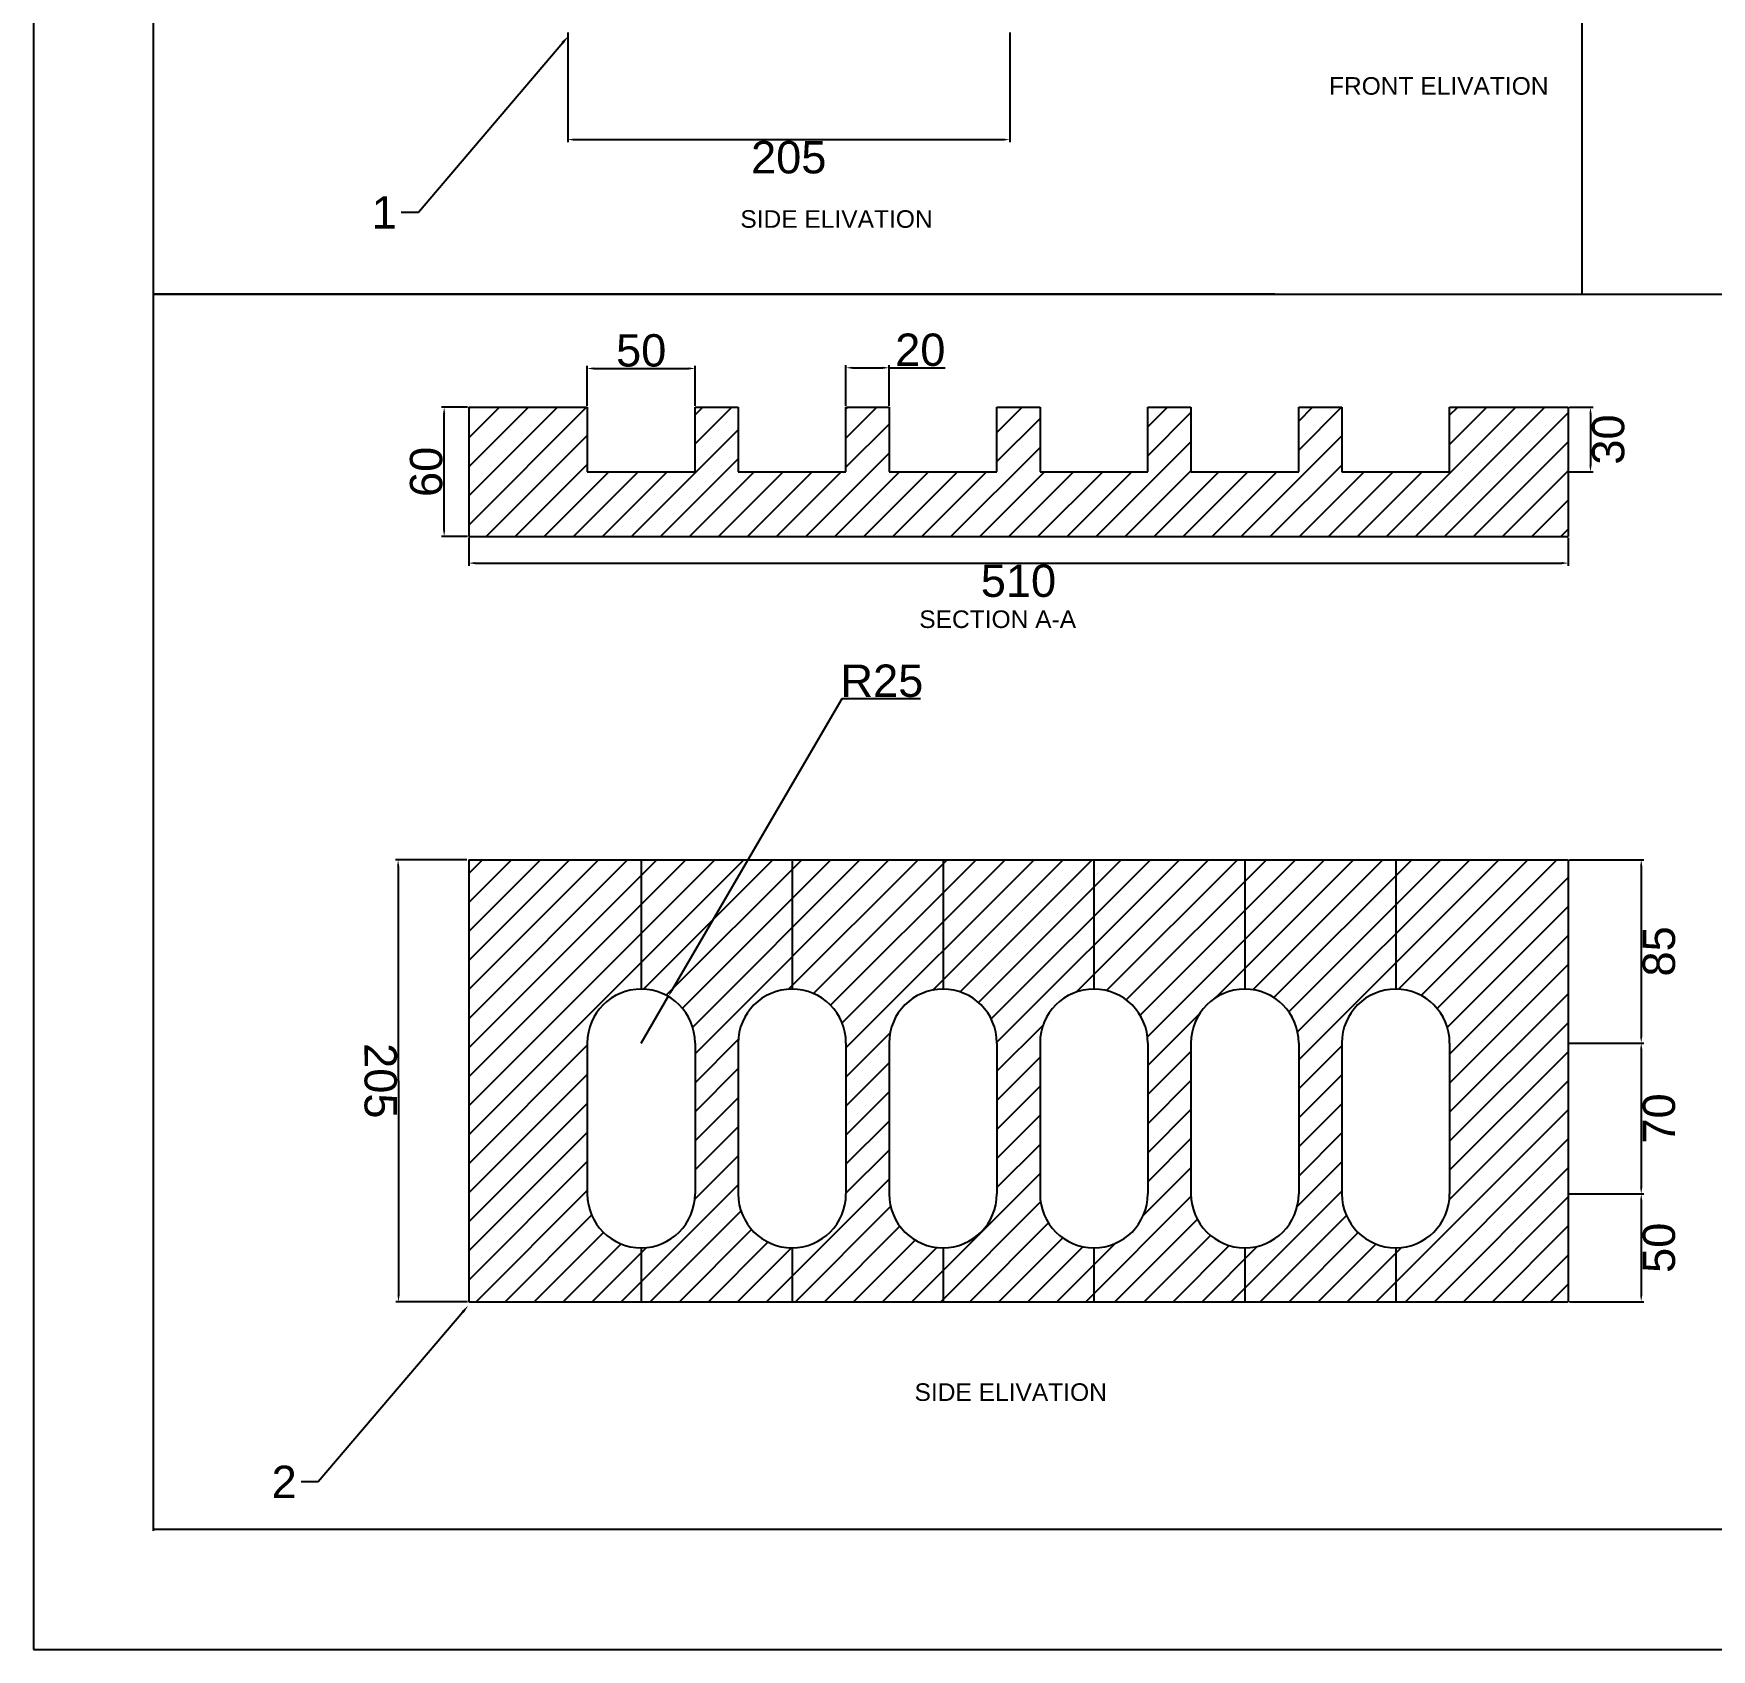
# Model space of a CAD drawing. Header units: millimetres. Extents: x -3009 to 55097, y -2803 to 5841.
# Drawn here: x 48607 to 49385, y -1701 to -952 of the extents above; entities that cross this region are included whole.
import ezdxf
from ezdxf import colors
from ezdxf.entities.mleader import LeaderData, LeaderLine
from ezdxf.math import Vec2, Vec3

# ---------------------------------------------------------------- set-up
doc = ezdxf.new("R2010")
doc.units = ezdxf.units.MM
doc.layers.add('DIM', color=10, linetype='Continuous')
doc.layers.add('HATCH 252', color=7, linetype='Continuous')
doc.layers.add('PDF_PDF_PDF_NAME PLATE', color=230, linetype='Continuous', true_color=0xff007f)
doc.styles.get("Standard").update_dxf_attribs({"font": 'arial.ttf', "height": 15})
doc.dimstyles.new('DIM', dxfattribs={"dimtxt": 15, "dimasz": 3, "dimexe": 1.25, "dimexo": 0.625, "dimtad": 2, "dimtoh": 1, "dimdec": 0, "dimtxsty": 'Standard', "dimcen": 2.5, "dimclrd": 1, "dimclre": 4, "dimclrt": 1, "dimadec": 0, "dimazin": 0, "dimtfac": 1, "dimtdec": 0, "dimtmove": 0, "dimatfit": 3, "dimfxl": 1, "dimtfillclr": 4, "dimarcsym": 0})

# ---------------------------------------------------------------- blocks, each defined once
blk = doc.blocks.new('*D231')
at = {"layer": 'Defpoints', "color": 0, "transparency": 16777216}
for p in [(48854.75, -950.63), (49059.75, -950.63), (49059.75, -1001.01)]:
    blk.add_point(p, dxfattribs=at)
at = {"layer": 'DIM', "color": 4, "lineweight": -2, "transparency": 16777216}
for p, q in [((48854.75, -951.26), (48854.75, -1002.26)), ((49059.75, -951.26), (49059.75, -1002.26))]:
    blk.add_line(p, q, dxfattribs=at)
at = {"layer": 'DIM', "color": 1, "lineweight": -2, "transparency": 16777216}
blk.add_line((48857.75, -1001.01), (49056.75, -1001.01), dxfattribs=at)
at = {"layer": 'DIM', "color": 1, "transparency": 16777216}
for points in [[(48857.75, -1000.51), (48857.75, -1001.51), (48854.75, -1001.01)], [(49056.75, -1000.51), (49056.75, -1001.51), (49059.75, -1001.01)]]:
    blk.add_solid(points, dxfattribs=at)
at = {"layer": 'DIM', "color": 1, "transparency": 16777216, "insert": (48957.25, -1009.29), "char_height": 15, "attachment_point": 5}
blk.add_mtext('205', dxfattribs=at)
blk = doc.blocks.new('*D237')
at = {"layer": 'Defpoints', "color": 0, "transparency": 16777216}
for p in [(49318.81, -1335.07), (49318.81, -1420.07), (49352.69, -1420.07)]:
    blk.add_point(p, dxfattribs=at)
at = {"layer": 'DIM', "color": 4, "lineweight": -2, "transparency": 16777216}
for p, q in [((49319.43, -1335.07), (49353.94, -1335.07)), ((49319.43, -1420.07), (49353.94, -1420.07))]:
    blk.add_line(p, q, dxfattribs=at)
at = {"layer": 'DIM', "color": 1, "lineweight": -2, "transparency": 16777216}
blk.add_line((49352.69, -1338.07), (49352.69, -1417.07), dxfattribs=at)
at = {"layer": 'DIM', "color": 1, "transparency": 16777216}
for points in [[(49352.19, -1338.07), (49353.19, -1338.07), (49352.69, -1335.07)], [(49352.19, -1417.07), (49353.19, -1417.07), (49352.69, -1420.07)]]:
    blk.add_solid(points, dxfattribs=at)
at = {"layer": 'DIM', "color": 1, "transparency": 16777216, "insert": (49360.98, -1377.57), "char_height": 15, "attachment_point": 5, "rotation": 90}
blk.add_mtext('85', dxfattribs=at)
blk = doc.blocks.new('*D235')
at = {"layer": 'Defpoints', "color": 0, "transparency": 16777216}
for p in [(49318.81, -1420.07), (49318.81, -1490.07), (49352.69, -1490.07)]:
    blk.add_point(p, dxfattribs=at)
at = {"layer": 'DIM', "color": 4, "lineweight": -2, "transparency": 16777216}
for p, q in [((49319.43, -1420.07), (49353.94, -1420.07)), ((49319.43, -1490.07), (49353.94, -1490.07))]:
    blk.add_line(p, q, dxfattribs=at)
at = {"layer": 'DIM', "color": 1, "lineweight": -2, "transparency": 16777216}
blk.add_line((49352.69, -1423.07), (49352.69, -1487.07), dxfattribs=at)
at = {"layer": 'DIM', "color": 1, "transparency": 16777216}
for points in [[(49352.19, -1423.07), (49353.19, -1423.07), (49352.69, -1420.07)], [(49352.19, -1487.07), (49353.19, -1487.07), (49352.69, -1490.07)]]:
    blk.add_solid(points, dxfattribs=at)
at = {"layer": 'DIM', "color": 1, "transparency": 16777216, "insert": (49360.98, -1455.07), "char_height": 15, "attachment_point": 5, "rotation": 90}
blk.add_mtext('70', dxfattribs=at)
blk = doc.blocks.new('*D238')
at = {"layer": 'Defpoints', "color": 0, "transparency": 16777216}
for p in [(49318.81, -1490.07), (49318.81, -1540.07), (49352.69, -1540.07)]:
    blk.add_point(p, dxfattribs=at)
at = {"layer": 'DIM', "color": 4, "lineweight": -2, "transparency": 16777216}
for p, q in [((49319.43, -1490.07), (49353.94, -1490.07)), ((49319.43, -1540.07), (49353.94, -1540.07))]:
    blk.add_line(p, q, dxfattribs=at)
at = {"layer": 'DIM', "color": 1, "lineweight": -2, "transparency": 16777216}
blk.add_line((49352.69, -1493.07), (49352.69, -1537.07), dxfattribs=at)
at = {"layer": 'DIM', "color": 1, "transparency": 16777216}
for points in [[(49352.19, -1493.07), (49353.19, -1493.07), (49352.69, -1490.07)], [(49352.19, -1537.07), (49353.19, -1537.07), (49352.69, -1540.07)]]:
    blk.add_solid(points, dxfattribs=at)
at = {"layer": 'DIM', "color": 1, "transparency": 16777216, "insert": (49360.98, -1515.07), "char_height": 15, "attachment_point": 5, "rotation": 90}
blk.add_mtext('50', dxfattribs=at)
blk = doc.blocks.new('*D236')
at = {"layer": 'Defpoints', "color": 0, "transparency": 16777216}
for p in [(48901.4, -1398.47), (48888.81, -1420.07)]:
    blk.add_point(p, dxfattribs=at)
at = {"layer": 'DIM', "color": 1, "lineweight": -2, "transparency": 16777216}
for p, q in [((48981.86, -1260.39), (48902.91, -1395.88)), ((49018.44, -1260.39), (48981.86, -1260.39)), ((48888.81, -1420.07), (48901.4, -1398.47))]:
    blk.add_line(p, q, dxfattribs=at)
at = {"layer": 'DIM', "color": 1, "transparency": 16777216}
blk.add_solid([(48902.47, -1395.62), (48903.34, -1396.13), (48901.4, -1398.47)], dxfattribs=at)
at = {"layer": 'DIM', "color": 1, "transparency": 16777216, "insert": (49000.46, -1252.11), "char_height": 15, "attachment_point": 5}
blk.add_mtext('R25', dxfattribs=at)
blk = doc.blocks.new('*D285')
at = {"layer": 'Defpoints', "color": 0, "transparency": 16777216}
for p in [(48797.41, -1125.13), (48808.81, -1125.13), (48808.81, -1185.13)]:
    blk.add_point(p, dxfattribs=at)
at = {"layer": 'DIM', "color": 4, "lineweight": -2, "transparency": 16777216}
for p, q in [((48808.18, -1125.13), (48796.16, -1125.13)), ((48808.18, -1185.13), (48796.16, -1185.13))]:
    blk.add_line(p, q, dxfattribs=at)
at = {"layer": 'DIM', "color": 1, "lineweight": -2, "transparency": 16777216}
blk.add_line((48797.41, -1182.13), (48797.41, -1128.13), dxfattribs=at)
at = {"layer": 'DIM', "color": 1, "transparency": 16777216}
for points in [[(48796.91, -1128.13), (48797.91, -1128.13), (48797.41, -1125.13)], [(48796.91, -1182.13), (48797.91, -1182.13), (48797.41, -1185.13)]]:
    blk.add_solid(points, dxfattribs=at)
at = {"layer": 'DIM', "color": 1, "transparency": 16777216, "insert": (48789.13, -1155.13), "char_height": 15, "attachment_point": 5, "rotation": 90}
blk.add_mtext('60', dxfattribs=at)
blk = doc.blocks.new('*D286')
at = {"layer": 'Defpoints', "color": 0, "transparency": 16777216}
for p in [(49318.81, -1125.13), (49318.81, -1155.13), (49329.14, -1155.13)]:
    blk.add_point(p, dxfattribs=at)
at = {"layer": 'DIM', "color": 4, "lineweight": -2, "transparency": 16777216}
for p, q in [((49319.43, -1125.13), (49330.39, -1125.13)), ((49319.43, -1155.13), (49330.39, -1155.13))]:
    blk.add_line(p, q, dxfattribs=at)
at = {"layer": 'DIM', "color": 1, "lineweight": -2, "transparency": 16777216}
blk.add_line((49329.14, -1128.13), (49329.14, -1152.13), dxfattribs=at)
at = {"layer": 'DIM', "color": 1, "transparency": 16777216}
for points in [[(49328.64, -1128.13), (49329.64, -1128.13), (49329.14, -1125.13)], [(49328.64, -1152.13), (49329.64, -1152.13), (49329.14, -1155.13)]]:
    blk.add_solid(points, dxfattribs=at)
at = {"layer": 'DIM', "color": 1, "transparency": 16777216, "insert": (49337.43, -1140.13), "char_height": 15, "attachment_point": 5, "rotation": 90}
blk.add_mtext('30', dxfattribs=at)
blk = doc.blocks.new('*D352')
at = {"layer": 'Defpoints', "color": 0, "transparency": 16777216}
for p in [(48808.61, -1335.07), (48776.26, -1540.1), (48808.81, -1540.07)]:
    blk.add_point(p, dxfattribs=at)
at = {"layer": 'DIM', "color": 4, "lineweight": -2, "transparency": 16777216}
for p, q in [((48807.98, -1335.07), (48774.8, -1335.1)), ((48808.18, -1540.07), (48775.01, -1540.1))]:
    blk.add_line(p, q, dxfattribs=at)
at = {"layer": 'DIM', "color": 1, "lineweight": -2, "transparency": 16777216}
blk.add_line((48776.06, -1338.1), (48776.25, -1537.1), dxfattribs=at)
at = {"layer": 'DIM', "color": 1, "transparency": 16777216}
for points in [[(48776.56, -1338.1), (48775.56, -1338.1), (48776.05, -1335.1)], [(48776.75, -1537.1), (48775.75, -1537.1), (48776.26, -1540.1)]]:
    blk.add_solid(points, dxfattribs=at)
at = {"layer": 'DIM', "color": 1, "transparency": 16777216, "insert": (48767.87, -1437.61), "char_height": 15, "attachment_point": 5, "rotation": 270.05681}
blk.add_mtext('205', dxfattribs=at)
blk = doc.blocks.new('*D359')
at = {"layer": 'Defpoints', "color": 0, "transparency": 16777216}
for p in [(48808.81, -1185.13), (49318.81, -1185.13), (49318.81, -1197.46)]:
    blk.add_point(p, dxfattribs=at)
at = {"layer": 'DIM', "color": 4, "lineweight": -2, "transparency": 16777216}
for p, q in [((48808.81, -1185.76), (48808.81, -1198.71)), ((49318.81, -1185.76), (49318.81, -1198.71))]:
    blk.add_line(p, q, dxfattribs=at)
at = {"layer": 'DIM', "color": 1, "lineweight": -2, "transparency": 16777216}
blk.add_line((48811.81, -1197.46), (49315.81, -1197.46), dxfattribs=at)
at = {"layer": 'DIM', "color": 1, "transparency": 16777216}
for points in [[(48811.81, -1196.96), (48811.81, -1197.96), (48808.81, -1197.46)], [(49315.81, -1196.96), (49315.81, -1197.96), (49318.81, -1197.46)]]:
    blk.add_solid(points, dxfattribs=at)
at = {"layer": 'DIM', "color": 1, "transparency": 16777216, "insert": (49063.81, -1205.74), "char_height": 15, "attachment_point": 5}
blk.add_mtext('510', dxfattribs=at)
blk = doc.blocks.new('*D360')
at = {"layer": 'Defpoints', "color": 0, "transparency": 16777216}
for p in [(48913.81, -1107.17), (48863.81, -1125.13), (48913.81, -1125.13)]:
    blk.add_point(p, dxfattribs=at)
at = {"layer": 'DIM', "color": 4, "lineweight": -2, "transparency": 16777216}
for p, q in [((48863.81, -1124.51), (48863.81, -1105.92)), ((48913.81, -1124.51), (48913.81, -1105.92))]:
    blk.add_line(p, q, dxfattribs=at)
at = {"layer": 'DIM', "color": 1, "lineweight": -2, "transparency": 16777216}
blk.add_line((48866.81, -1107.17), (48910.81, -1107.17), dxfattribs=at)
at = {"layer": 'DIM', "color": 1, "transparency": 16777216}
for points in [[(48866.81, -1106.67), (48866.81, -1107.67), (48863.81, -1107.17)], [(48910.81, -1106.67), (48910.81, -1107.67), (48913.81, -1107.17)]]:
    blk.add_solid(points, dxfattribs=at)
at = {"layer": 'DIM', "color": 1, "transparency": 16777216, "insert": (48888.81, -1098.88), "char_height": 15, "attachment_point": 5}
blk.add_mtext('50', dxfattribs=at)
blk = doc.blocks.new('*D363')
at = {"layer": 'Defpoints', "color": 0, "transparency": 16777216}
for p in [(49003.81, -1106.86), (48983.81, -1125.13), (49003.81, -1125.13)]:
    blk.add_point(p, dxfattribs=at)
at = {"layer": 'DIM', "color": 4, "lineweight": -2, "transparency": 16777216}
for p, q in [((48983.81, -1124.51), (48983.81, -1105.61)), ((49003.81, -1124.51), (49003.81, -1105.61))]:
    blk.add_line(p, q, dxfattribs=at)
at = {"layer": 'DIM', "color": 1, "lineweight": -2, "transparency": 16777216}
for p, q in [((48986.81, -1106.86), (49000.81, -1106.86)), ((49003.81, -1106.86), (49029.75, -1106.86))]:
    blk.add_line(p, q, dxfattribs=at)
at = {"layer": 'DIM', "color": 1, "transparency": 16777216}
for points in [[(48986.81, -1106.36), (48986.81, -1107.36), (48983.81, -1106.86)], [(49000.81, -1106.36), (49000.81, -1107.36), (49003.81, -1106.86)]]:
    blk.add_solid(points, dxfattribs=at)
at = {"layer": 'DIM', "color": 1, "transparency": 16777216, "insert": (49018.28, -1098.58), "char_height": 15, "attachment_point": 5}
blk.add_mtext('20', dxfattribs=at)

msp = doc.modelspace()

# ---------------------------------------------------------------- hatches: boundary and pattern name
at = {"layer": 'HATCH 252'}
h = msp.add_hatch(dxfattribs=at)
h.set_pattern_fill('ANSI31', color=256, scale=3)
h.paths.add_polyline_path([(49318.81, -1125.13), (49263.81, -1125.13), (49263.81, -1155.13), (49238.81, -1155.13), (49213.81, -1155.13), (49213.81, -1125.13), (49193.81, -1125.13), (49193.81, -1155.13), (49168.81, -1155.13), (49143.81, -1155.13), (49143.81, -1125.13), (49123.81, -1125.13), (49123.81, -1155.13), (49098.81, -1155.13), (49073.81, -1155.13), (49073.81, -1125.13), (49053.81, -1125.13), (49053.81, -1155.13), (49028.81, -1155.13), (49003.81, -1155.13), (49003.81, -1125.13), (48983.81, -1125.13), (48983.81, -1155.13), (48958.81, -1155.13), (48933.81, -1155.13), (48933.81, -1125.13), (48913.81, -1125.13), (48913.81, -1155.13), (48888.81, -1155.13), (48863.81, -1155.13), (48863.81, -1125.13), (48808.81, -1125.13), (48808.81, -1185.13), (49318.81, -1185.13)])
h.paths.add_polyline_path([(48863.81, -1420.07, -0.414214), (48888.81, -1395.07), (48888.81, -1335.07), (48808.81, -1335.07), (48808.81, -1540.07), (48888.81, -1540.07), (48888.81, -1515.07, -0.414214), (48863.81, -1490.07)])
h.paths.add_polyline_path([(48958.81, -1335.07), (48888.81, -1335.07), (48888.81, -1395.07, -0.414214), (48913.81, -1420.07), (48913.81, -1490.07, -0.414214), (48888.81, -1515.07), (48888.81, -1540.07), (48958.81, -1540.07), (48958.81, -1515.07, -0.414214), (48933.81, -1490.07), (48933.81, -1420.07, -0.414214), (48958.81, -1395.07)])
h.paths.add_polyline_path([(49028.81, -1335.07), (48958.81, -1335.07), (48958.81, -1395.07, -0.414214), (48983.81, -1420.07), (48983.81, -1490.07, -0.414214), (48958.81, -1515.07), (48958.81, -1540.07), (49028.81, -1540.07), (49028.81, -1515.07, -0.414214), (49003.81, -1490.07), (49003.81, -1420.07, -0.414214), (49028.81, -1395.07)])
h.paths.add_polyline_path([(49098.81, -1335.07), (49028.81, -1335.07), (49028.81, -1395.07, -0.414214), (49053.81, -1420.07), (49053.81, -1490.07, -0.414214), (49028.81, -1515.07), (49028.81, -1540.07), (49098.81, -1540.07), (49098.81, -1515.07, -0.414214), (49073.81, -1490.07), (49073.81, -1420.07, -0.414214), (49098.81, -1395.07)])
h.paths.add_polyline_path([(49168.81, -1335.07), (49098.81, -1335.07), (49098.81, -1395.07, -0.414214), (49123.81, -1420.07), (49123.81, -1490.07, -0.414214), (49098.81, -1515.07), (49098.81, -1540.07), (49168.81, -1540.07), (49168.81, -1515.07, -0.414214), (49143.81, -1490.07), (49143.81, -1420.07, -0.414214), (49168.81, -1395.07)])
h.paths.add_polyline_path([(49318.81, -1335.07), (49238.81, -1335.07), (49238.81, -1395.07, -0.414214), (49263.81, -1420.07), (49263.81, -1490.07, -0.414214), (49238.81, -1515.07), (49238.81, -1540.07), (49318.81, -1540.07)])
h.paths.add_polyline_path([(49238.81, -1335.07), (49168.81, -1335.07), (49168.81, -1395.07, -0.414214), (49193.81, -1420.07), (49193.81, -1490.07, -0.414214), (49168.81, -1515.07), (49168.81, -1540.07), (49238.81, -1540.07), (49238.81, -1515.07, -0.414214), (49213.81, -1490.07), (49213.81, -1420.07, -0.414214), (49238.81, -1395.07)])

# ---------------------------------------------------------------- linework, layer by layer
at = {"color": 252, "true_color": 0x939598}
for p, q in [((49325.27, -1072.68), (49325.27, 258.29)), ((48662.65, -1072.68), (50273.63, -1072.68))]:
    msp.add_line(p, q, dxfattribs=at)
for p, q in [((49182.75, -1072.68), (48662.65, -1072.68)), ((48808.81, -1125.13), (48808.81, -1185.13)), ((48808.81, -1125.13), (48863.81, -1125.13)), ((48863.81, -1125.13), (48863.81, -1155.13)), ((48913.81, -1125.13), (48933.81, -1125.13)), ((48913.81, -1155.13), (48913.81, -1125.13)), ((48933.81, -1125.13), (48933.81, -1155.13)), ((48983.81, -1125.13), (49003.81, -1125.13)), ((48983.81, -1155.13), (48983.81, -1125.13)), ((49003.81, -1125.13), (49003.81, -1155.13)), ((49053.81, -1125.13), (49073.81, -1125.13)), ((49053.81, -1155.13), (49053.81, -1125.13)), ((49073.81, -1125.13), (49073.81, -1155.13)), ((49123.81, -1125.13), (49143.81, -1125.13)), ((49123.81, -1155.13), (49123.81, -1125.13)), ((49143.81, -1125.13), (49143.81, -1155.13)), ((49193.81, -1125.13), (49213.81, -1125.13)), ((49193.81, -1155.13), (49193.81, -1125.13)), ((49213.81, -1125.13), (49213.81, -1155.13)), ((49263.81, -1125.13), (49318.81, -1125.13)), ((49263.81, -1155.13), (49263.81, -1125.13)), ((49318.81, -1125.13), (49318.81, -1185.13)), ((48863.81, -1155.13), (48888.81, -1155.13)), ((48888.81, -1155.13), (48913.81, -1155.13)), ((48933.81, -1155.13), (48958.81, -1155.13)), ((48958.81, -1155.13), (48983.81, -1155.13)), ((49003.81, -1155.13), (49028.81, -1155.13)), ((49028.81, -1155.13), (49053.81, -1155.13)), ((49073.81, -1155.13), (49098.81, -1155.13)), ((49098.81, -1155.13), (49123.81, -1155.13)), ((49143.81, -1155.13), (49168.81, -1155.13)), ((49168.81, -1155.13), (49193.81, -1155.13)), ((49213.81, -1155.13), (49238.81, -1155.13)), ((49238.81, -1155.13), (49263.81, -1155.13)), ((48808.81, -1185.13), (49318.81, -1185.13)), ((48808.81, -1335.07), (48808.81, -1540.07)), ((48808.81, -1335.07), (49318.81, -1335.07)), ((48888.81, -1335.07), (48888.81, -1395.07)), ((48958.81, -1335.07), (48958.81, -1395.07)), ((49028.81, -1335.07), (49028.81, -1395.07)), ((49098.81, -1335.07), (49098.81, -1395.07)), ((49168.81, -1335.07), (49168.81, -1395.07)), ((49238.81, -1335.07), (49238.81, -1395.07)), ((49318.81, -1335.07), (49318.81, -1540.07)), ((48863.81, -1420.07), (48863.81, -1490.07)), ((48913.81, -1420.07), (48913.81, -1490.07)), ((48933.81, -1420.07), (48933.81, -1490.07)), ((48983.81, -1420.07), (48983.81, -1490.07)), ((49003.81, -1420.07), (49003.81, -1490.07)), ((49053.81, -1420.07), (49053.81, -1490.07)), ((49073.81, -1420.07), (49073.81, -1490.07)), ((49123.81, -1420.07), (49123.81, -1490.07)), ((49143.81, -1420.07), (49143.81, -1490.07)), ((49193.81, -1420.07), (49193.81, -1490.07)), ((49213.81, -1420.07), (49213.81, -1490.07)), ((49263.81, -1420.07), (49263.81, -1490.07)), ((48888.81, -1515.07), (48888.81, -1540.07)), ((48958.81, -1515.07), (48958.81, -1540.07)), ((49028.81, -1515.07), (49028.81, -1540.07)), ((49098.81, -1515.07), (49098.81, -1540.07)), ((49168.81, -1515.07), (49168.81, -1540.07)), ((49238.81, -1515.07), (49238.81, -1540.07)), ((48808.81, -1540.07), (49318.81, -1540.07))]:
    msp.add_line(p, q)
for centre, start, end in [((48888.81, -1420.07), 0, 180), ((48958.81, -1420.07), 0, 180), ((49028.81, -1420.07), 0, 180), ((49098.81, -1420.07), 0, 180), ((49168.81, -1420.07), 0, 180), ((49238.81, -1420.07), 0, 180), ((48888.81, -1490.07), 180, 0), ((48958.81, -1490.07), 180, 0), ((49028.81, -1490.07), 180, 0), ((49098.81, -1490.07), 180, 0), ((49168.81, -1490.07), 180, 0), ((49238.81, -1490.07), 180, 0)]:
    msp.add_arc(centre, 25, start, end)
at = {"layer": 'PDF_PDF_PDF_NAME PLATE', "lineweight": 25}
for p, q in [((48606.95, 313.99), (48606.95, -1701.37)), ((48662.65, -1646.31), (48662.65, 258.29)), ((51463.13, -1645.68), (48662.65, -1645.68)), ((48606.95, -1701.37), (51536.79, -1701.37))]:
    msp.add_line(p, q, dxfattribs=at)

# ---------------------------------------------------------------- texts
for s, p in [('FRONT ELIVATION', (49207.84, -980.18)), ('SIDE ELIVATION', (48934.79, -1041.91)), ('SECTION A-A', (49017.8, -1227.55)), ('SIDE ELIVATION', (49015.61, -1586.08))]:
    msp.add_text(s, height=8.1509).set_placement(p)

# ---------------------------------------------------------------- dimensions: what is measured, and where the dimension line sits
at = {"layer": 'DIM'}
for base, p1, p2, picture, middle in [((49059.75, -1001.01), (48854.75, -950.63), (49059.75, -950.63), '*D231', (48957.25, -1009.29)), ((48913.81, -1107.17), (48863.81, -1125.13), (48913.81, -1125.13), '*D360', (48888.81, -1098.88)), ((49003.81, -1106.86), (48983.81, -1125.13), (49003.81, -1125.13), '*D363', (49018.28, -1098.58)), ((49318.81, -1197.46), (48808.81, -1185.13), (49318.81, -1185.13), '*D359', (49063.81, -1205.74))]:
    dim = msp.add_linear_dim(base=base, p1=p1, p2=p2, dimstyle='DIM', dxfattribs=at)
    dim.commit()
    dim.dimension.update_dxf_attribs({"geometry": picture, "text_midpoint": middle})
for base, p1, p2, picture, middle in [((48797.41, -1125.13), (48808.81, -1185.13), (48808.81, -1125.13), '*D285', (48789.13, -1155.13)), ((49329.14, -1155.13), (49318.81, -1125.13), (49318.81, -1155.13), '*D286', (49337.43, -1140.13)), ((49352.69, -1420.07), (49318.81, -1335.07), (49318.81, -1420.07), '*D237', (49360.98, -1377.57)), ((49352.69, -1490.07), (49318.81, -1420.07), (49318.81, -1490.07), '*D235', (49360.98, -1455.07)), ((49352.69, -1540.07), (49318.81, -1490.07), (49318.81, -1540.07), '*D238', (49360.98, -1515.07))]:
    dim = msp.add_linear_dim(base=base, p1=p1, p2=p2, angle=90, dimstyle='DIM', dxfattribs=at)
    dim.commit()
    dim.dimension.update_dxf_attribs({"geometry": picture, "text_midpoint": middle})
dim = msp.add_radius_dim(center=(48888.81, -1420.07), mpoint=(48901.4, -1398.47), dimstyle='DIM', dxfattribs=at)
dim.commit()
dim.dimension.update_dxf_attribs({"geometry": '*D236', "text_midpoint": (49000.46, -1260.39), "dimtype": 164})
dim = msp.add_aligned_dim(p1=(48808.61, -1335.07), p2=(48808.81, -1540.07), distance=-32.55, dimstyle='DIM', dxfattribs=at)
dim.commit()
dim.dimension.update_dxf_attribs({"geometry": '*D352', "text_midpoint": (48767.87, -1437.61)})

# ---------------------------------------------------------------- leaders
ml = msp.add_multileader_mtext('Standard')
ml.set_content('1', color=256)
ml.set_leader_properties()
ml.build(insert=Vec2(0, 0))
ctx = ml.context
ctx.base_point, ctx.char_height, ctx.plane_origin = Vec3(48767.92, -1034.76), 15, Vec3(48855.02, -953)
ctx.text_align_type = 2
notes = []
notes.append((ctx, [(0, (1, 1, 0), (48785.44, -1034.76), (-1, 0), 8, [(0, [(48855.02, -953)], 0, [])])]))
ctx.mtext.insert, ctx.mtext.alignment, ctx.mtext.flow_direction = Vec3(48775.44, -1027.26), 3, 5
ml = msp.add_multileader_mtext('Standard')
ml.set_content('2', color=256)
ml.set_leader_properties()
ml.build(insert=Vec2(0, 0))
ctx = ml.context
ctx.base_point, ctx.char_height, ctx.plane_origin = Vec3(48717.09, -1623.63), 15, Vec3(48808.61, -1541.86)
ctx.text_align_type = 2
notes.append((ctx, [(0, (1, 1, 0), (48739.03, -1623.63), (-1, 0), 8, [(0, [(48808.61, -1541.86)], 0, [])])]))
ctx.mtext.insert, ctx.mtext.alignment, ctx.mtext.flow_direction = Vec3(48729.03, -1616.13), 3, 5
for ctx, leaders in notes:
    for number, flags, end, landing, length, lines in leaders:
        leader = LeaderData()
        leader.index, (leader.has_last_leader_line, leader.has_dogleg_vector, leader.attachment_direction) = number, flags
        leader.last_leader_point, leader.dogleg_vector, leader.dogleg_length = Vec3(end), Vec3(landing), length
        for number, points, colour, breaks in lines:
            line = LeaderLine()
            line.index, line.vertices, line.color, line.breaks = number, Vec3.list(points), colors.encode_raw_color(colour), breaks
            leader.lines.append(line)
        ctx.leaders.append(leader)

doc.saveas('drawing.dxf')
